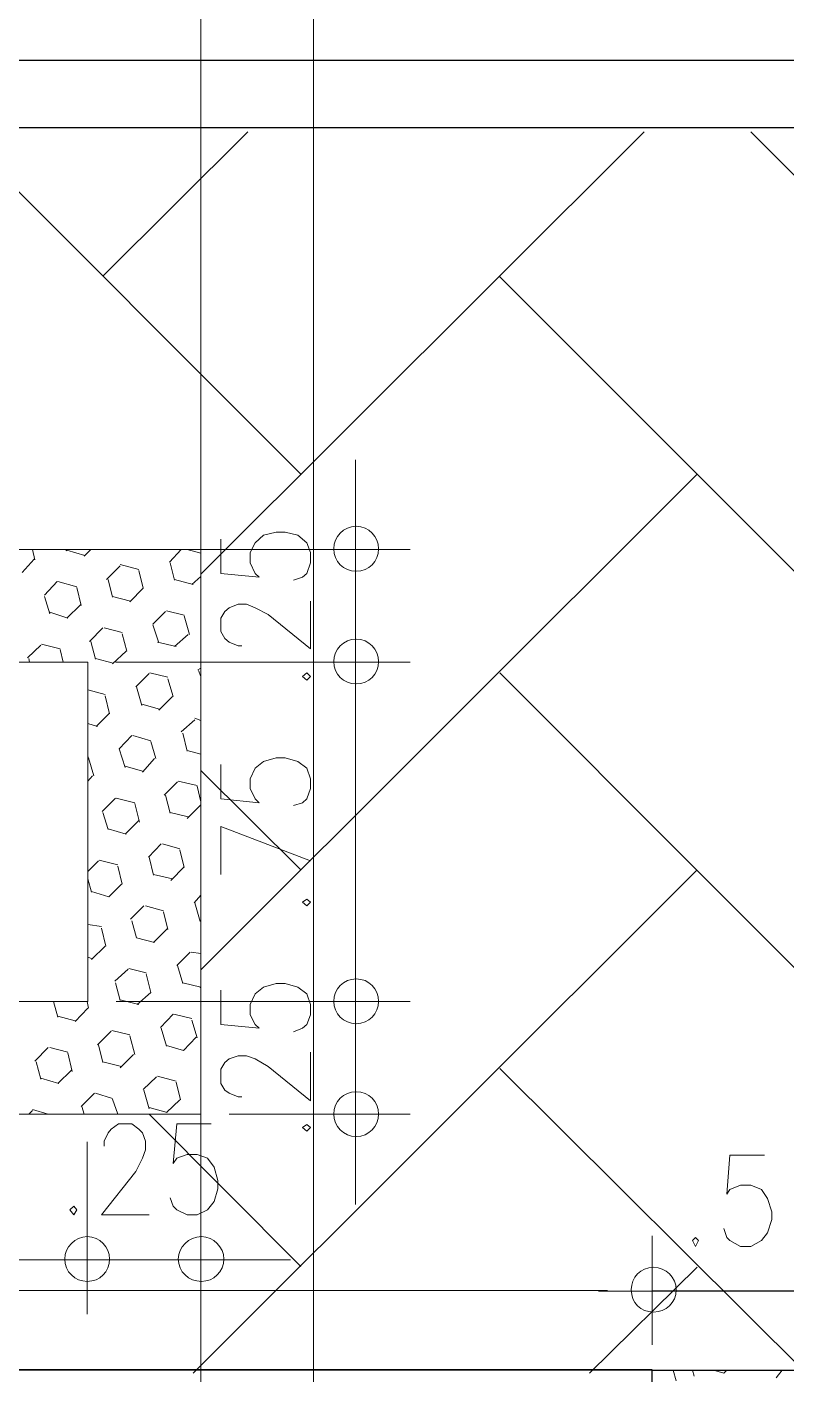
# Model space of a CAD drawing. Header units: millimetres. Extents: x 2928 to 3112, y 1220 to 1280.
# Drawn here: x 2981.638 to 2983.33, y 1264.542 to 1267.548 of the extents above; entities that cross this region are included whole.
import ezdxf

# ---------------------------------------------------------------- set-up
doc = ezdxf.new("R2010")
doc.units = ezdxf.units.MM

msp = doc.modelspace()

# ---------------------------------------------------------------- linework, layer by layer
at = {"color": 253, "linetype": 'Continuous', "lineweight": 5, "true_color": 0x9a9a9a}
for points in [[(2982.2769, 1263.3556), (2982.2769, 1270.22737), (2982.2769, 1270.22737)], [(2982.2769, 1263.3556), (2982.2769, 1270.22737), (2982.2769, 1270.22737)], [(2982.02523, 1263.10393), (2982.02523, 1269.35569), (2982.02523, 1269.35569)], [(2982.02523, 1266.44731), (2982.02523, 1267.98234), (2982.02523, 1267.98234)], [(2982.37024, 1266.48231), (2982.37024, 1266.58232), (2982.37024, 1266.58232)], [(2981.83523, 1266.38231), (2982.3819, 1266.38231), (2982.3819, 1266.38231)], [(2982.37024, 1266.38231), (2982.37024, 1266.13064), (2982.37024, 1266.13064)], [(2981.83523, 1266.13064), (2982.3819, 1266.13064), (2982.3819, 1266.13064)], [(2981.83523, 1266.13064), (2982.3819, 1266.13064), (2982.3819, 1266.13064)], [(2982.37024, 1266.03064), (2982.37024, 1265.92731), (2982.37024, 1265.92731)], [(2982.37024, 1266.03064), (2982.37024, 1265.47563), (2982.37024, 1265.47563)], [(2982.37024, 1265.47563), (2982.37024, 1265.57564), (2982.37024, 1265.57564)], [(2981.8369, 1265.37397), (2982.3819, 1265.37397), (2982.3819, 1265.37397)], [(2981.8369, 1265.37397), (2982.3819, 1265.37397), (2982.3819, 1265.37397)], [(2982.37024, 1265.37397), (2982.37024, 1265.1223), (2982.37024, 1265.1223)], [(2982.08857, 1265.1223), (2982.3819, 1265.1223), (2982.3819, 1265.1223)], [(2981.7719, 1265.06063), (2981.7719, 1264.78729), (2981.7719, 1264.78729)], [(2981.7719, 1265.06063), (2981.7719, 1264.78729), (2981.7719, 1264.78729)], [(2982.02523, 1265.06063), (2982.02523, 1264.78729), (2982.02523, 1264.78729)], [(2982.37024, 1265.02063), (2982.37024, 1264.92063), (2982.37024, 1264.92063)], [(2981.67023, 1264.79729), (2980.10854, 1264.79729), (2980.10854, 1264.79729)], [(2981.67023, 1264.79729), (2981.57023, 1264.79729), (2981.57023, 1264.79729)], [(2982.02523, 1264.79729), (2981.7719, 1264.79729), (2981.7719, 1264.79729)], [(2982.12523, 1264.79729), (2982.22523, 1264.79729), (2982.22523, 1264.79729)], [(2982.93191, 1264.72896), (2957.39321, 1264.72896), (2957.39321, 1264.72896)], [(2982.93191, 1264.72896), (2982.83191, 1264.72896), (2982.83191, 1264.72896)], [(2983.03191, 1264.61562), (2983.03191, 1264.74062), (2983.03191, 1264.74062)], [(2983.03191, 1264.61562), (2983.03191, 1264.74062), (2983.03191, 1264.74062)]]:
    msp.add_lwpolyline(points, dxfattribs=at)
at = {"color": 7, "linetype": 'Continuous', "lineweight": -2, "true_color": 0x000007}
for points in [[(2937.08126, 1265.3073), (2937.07792, 1267.474), (2938.98795, 1267.474), (2985.45528, 1267.474), (2985.45528, 1236.87356), (2938.98795, 1236.87356), (2937.08126, 1236.87356), (2937.08126, 1238.60692)], [(2937.23126, 1265.3073), (2937.23126, 1267.32399), (2938.98795, 1267.32399), (2985.30528, 1267.32399), (2985.30528, 1237.02356), (2938.98795, 1237.02356), (2937.22793, 1237.02356), (2937.22793, 1238.60692)], [(2983.53859, 1264.04728), (2983.03191, 1264.04728), (2983.03191, 1264.55062), (2983.53859, 1264.55062)]]:
    msp.add_lwpolyline(points, close=True, dxfattribs=at)
at = {"color": 252, "linetype": 'Continuous', "lineweight": 5, "true_color": 0x989898}
msp.add_lwpolyline([(2985.45195, 1267.474), (2985.45195, 1260.42056), (2985.30195, 1260.42056), (2985.30195, 1267.32399), (2979.40519, 1267.32399), (2979.40519, 1267.474)], close=True, dxfattribs=at)
at = {"color": 9, "linetype": 'Continuous', "lineweight": 13, "true_color": 0xbababa}
for points in [[(2982.24857, 1266.55065), (2981.48522, 1267.31399), (2981.48522, 1267.31399)], [(2981.8069, 1266.99232), (2982.13023, 1267.31399), (2982.13023, 1267.31399)], [(2982.02523, 1266.32731), (2983.01358, 1267.31399), (2983.01358, 1267.31399)], [(2981.65523, 1266.35898), (2981.65023, 1266.38231), (2981.65023, 1266.38231)], [(2981.72689, 1266.37898), (2981.72356, 1266.38231), (2981.72356, 1266.38231)], [(2981.76523, 1266.36731), (2981.78023, 1266.38231), (2981.78023, 1266.38231)], [(2981.95523, 1266.35398), (2981.9819, 1266.38231), (2981.9819, 1266.38231)], [(2982.02523, 1266.37398), (2981.99523, 1266.38231), (2981.99523, 1266.38231)], [(2981.62689, 1266.33065), (2981.65356, 1266.36065), (2981.65356, 1266.36065)], [(2981.7669, 1266.36898), (2981.72689, 1266.38065), (2981.72689, 1266.38065)], [(2981.9669, 1266.31398), (2981.9569, 1266.35231), (2981.9569, 1266.35231)], [(2981.81523, 1266.31565), (2981.84523, 1266.34565), (2981.84523, 1266.34565)], [(2981.8869, 1266.33731), (2981.84523, 1266.34898), (2981.84523, 1266.34898)], [(2981.8969, 1266.29565), (2981.8869, 1266.33565), (2981.8869, 1266.33565)], [(2982.00523, 1266.30398), (2982.02523, 1266.32231), (2982.02523, 1266.32231)], [(2981.67689, 1266.28065), (2981.70523, 1266.31065), (2981.70523, 1266.31065)], [(2981.74856, 1266.29898), (2981.70689, 1266.31065), (2981.70689, 1266.31065)], [(2981.75856, 1266.25731), (2981.74856, 1266.29731), (2981.74856, 1266.29731)], [(2981.82856, 1266.27565), (2981.81856, 1266.31565), (2981.81856, 1266.31565)], [(2981.8669, 1266.26565), (2981.8969, 1266.29565), (2981.8969, 1266.29565)], [(2982.00857, 1266.30398), (2981.9669, 1266.31565), (2981.9669, 1266.31565)], [(2981.68856, 1266.23898), (2981.67689, 1266.27731), (2981.67689, 1266.27731)], [(2981.86856, 1266.26731), (2981.82856, 1266.27731), (2981.82856, 1266.27731)], [(2981.72856, 1266.22898), (2981.68856, 1266.24231), (2981.68856, 1266.24231)], [(2981.72689, 1266.22898), (2981.75689, 1266.25898), (2981.75689, 1266.25898)], [(2981.91856, 1266.21564), (2981.9469, 1266.24398), (2981.9469, 1266.24398)], [(2981.98856, 1266.23564), (2981.94856, 1266.24564), (2981.94856, 1266.24564)], [(2982.00023, 1266.19231), (2981.98856, 1266.23398), (2981.98856, 1266.23398)], [(2981.7769, 1266.17731), (2981.8069, 1266.20731), (2981.8069, 1266.20731)], [(2981.85023, 1266.19731), (2981.81023, 1266.20731), (2981.81023, 1266.20731)], [(2981.9319, 1266.17398), (2981.91856, 1266.21398), (2981.91856, 1266.21398)], [(2981.79023, 1266.13731), (2981.78023, 1266.17731), (2981.78023, 1266.17731)], [(2981.86023, 1266.15564), (2981.85023, 1266.19398), (2981.85023, 1266.19398)], [(2981.97023, 1266.16564), (2981.92856, 1266.17564), (2981.92856, 1266.17564)], [(2981.9669, 1266.16564), (2981.9969, 1266.19231), (2981.9969, 1266.19231)], [(2981.63856, 1266.14064), (2981.66856, 1266.16898), (2981.66856, 1266.16898)], [(2981.71189, 1266.16064), (2981.67023, 1266.17064), (2981.67023, 1266.17064)], [(2981.71856, 1266.13064), (2981.71189, 1266.15898), (2981.71189, 1266.15898)], [(2981.82856, 1266.12731), (2981.85856, 1266.15564), (2981.85856, 1266.15564)], [(2981.64356, 1266.13064), (2981.64189, 1266.13898), (2981.64189, 1266.13898)], [(2981.83023, 1266.12898), (2981.79023, 1266.13898), (2981.79023, 1266.13898)], [(2982.01857, 1266.11398), (2982.02523, 1266.11731), (2982.02523, 1266.11731)], [(2982.02523, 1266.09898), (2982.02023, 1266.11231), (2982.02023, 1266.11231)], [(2981.88023, 1266.07564), (2981.91023, 1266.10564), (2981.91023, 1266.10564)], [(2981.9519, 1266.09731), (2981.9119, 1266.10731), (2981.9119, 1266.10731)], [(2981.96356, 1266.05398), (2981.9519, 1266.09398), (2981.9519, 1266.09398)], [(2981.8119, 1266.05898), (2981.77356, 1266.06898), (2981.77356, 1266.06898)], [(2981.8219, 1266.01564), (2981.8119, 1266.05564), (2981.8119, 1266.05564)], [(2981.89356, 1266.03398), (2981.8819, 1266.07564), (2981.8819, 1266.07564)], [(2981.9319, 1266.02397), (2981.9619, 1266.05398), (2981.9619, 1266.05398)], [(2981.93356, 1266.02564), (2981.89356, 1266.03731), (2981.89356, 1266.03731)], [(2981.79523, 1265.98731), (2981.77356, 1265.99397), (2981.77356, 1265.99397)], [(2981.7919, 1265.98731), (2981.8219, 1266.01731), (2981.8219, 1266.01731)], [(2981.9819, 1265.97564), (2982.0119, 1266.00231), (2982.0119, 1266.00231)], [(2982.02523, 1266.00064), (2982.0119, 1266.00564), (2982.0119, 1266.00564)], [(2981.84356, 1265.93731), (2981.8719, 1265.96731), (2981.8719, 1265.96731)], [(2981.91356, 1265.95564), (2981.87356, 1265.96731), (2981.87356, 1265.96731)], [(2981.99523, 1265.93231), (2981.98523, 1265.97231), (2981.98523, 1265.97231)], [(2981.8569, 1265.89564), (2981.84356, 1265.93731), (2981.84356, 1265.93731)], [(2981.92523, 1265.91564), (2981.91356, 1265.95397), (2981.91356, 1265.95397)], [(2982.02523, 1265.92564), (2981.99523, 1265.93397), (2981.99523, 1265.93397)], [(2981.77523, 1265.91897), (2981.77356, 1265.91897), (2981.77356, 1265.91897)], [(2981.7869, 1265.87731), (2981.77523, 1265.91731), (2981.77523, 1265.91731)], [(2981.89523, 1265.88564), (2981.9219, 1265.91564), (2981.9219, 1265.91564)], [(2981.77356, 1265.86564), (2981.78356, 1265.87731), (2981.78356, 1265.87731)], [(2981.89523, 1265.88731), (2981.8569, 1265.89897), (2981.8569, 1265.89897)], [(2982.24857, 1265.6673), (2982.02523, 1265.88897), (2982.02523, 1265.88897)], [(2981.94356, 1265.83397), (2981.97356, 1265.86397), (2981.97356, 1265.86397)], [(2982.0169, 1265.85564), (2981.97523, 1265.86564), (2981.97523, 1265.86564)], [(2982.02523, 1265.81897), (2982.0169, 1265.85397), (2982.0169, 1265.85397)], [(2981.80523, 1265.79731), (2981.83523, 1265.82731), (2981.83523, 1265.82731)], [(2981.87856, 1265.81731), (2981.8369, 1265.82731), (2981.8369, 1265.82731)], [(2981.88856, 1265.77397), (2981.87856, 1265.81564), (2981.87856, 1265.81564)], [(2981.9569, 1265.79397), (2981.9469, 1265.83397), (2981.9469, 1265.83397)], [(2981.99523, 1265.7823), (2982.02523, 1265.81231), (2982.02523, 1265.81231)], [(2981.81856, 1265.7573), (2981.8069, 1265.79564), (2981.8069, 1265.79564)], [(2981.9969, 1265.78564), (2981.9569, 1265.79564), (2981.9569, 1265.79564)], [(2981.85856, 1265.7473), (2981.81856, 1265.75897), (2981.81856, 1265.75897)], [(2981.8569, 1265.7473), (2981.8869, 1265.7773), (2981.8869, 1265.7773)], [(2981.90856, 1265.69564), (2981.9369, 1265.72564), (2981.9369, 1265.72564)], [(2981.97856, 1265.71397), (2981.94023, 1265.72564), (2981.94023, 1265.72564)], [(2981.92023, 1265.65564), (2981.91023, 1265.69564), (2981.91023, 1265.69564)], [(2981.98856, 1265.6723), (2981.97856, 1265.7123), (2981.97856, 1265.7123)], [(2981.77356, 1265.66397), (2981.7969, 1265.6873), (2981.7969, 1265.6873)], [(2981.84023, 1265.67897), (2981.79856, 1265.68897), (2981.79856, 1265.68897)], [(2981.85023, 1265.63564), (2981.84023, 1265.67564), (2981.84023, 1265.67564)], [(2981.95856, 1265.64397), (2981.98856, 1265.67397), (2981.98856, 1265.67397)], [(2981.7819, 1265.6173), (2981.77356, 1265.6473), (2981.77356, 1265.6473)], [(2981.82023, 1265.6073), (2981.84856, 1265.63564), (2981.84856, 1265.63564)], [(2981.9619, 1265.6473), (2981.92023, 1265.6573), (2981.92023, 1265.6573)], [(2981.82023, 1265.6073), (2981.7819, 1265.61897), (2981.7819, 1265.61897)], [(2982.01023, 1265.59397), (2982.02523, 1265.61064), (2982.02523, 1265.61064)], [(2981.86856, 1265.5573), (2981.89856, 1265.5873), (2981.89856, 1265.5873)], [(2981.9419, 1265.57564), (2981.9019, 1265.5873), (2981.9019, 1265.5873)], [(2981.9519, 1265.53397), (2981.9419, 1265.57397), (2981.9419, 1265.57397)], [(2982.02357, 1265.5523), (2982.0119, 1265.59397), (2982.0119, 1265.59397)], [(2981.80356, 1265.54063), (2981.77356, 1265.54563), (2981.77356, 1265.54563)], [(2981.8819, 1265.51563), (2981.8719, 1265.55397), (2981.8719, 1265.55397)], [(2982.02523, 1265.55397), (2982.02357, 1265.55397), (2982.02357, 1265.55397)], [(2981.81356, 1265.4973), (2981.80356, 1265.5373), (2981.80356, 1265.5373)], [(2981.9219, 1265.50563), (2981.8819, 1265.51563), (2981.8819, 1265.51563)], [(2981.92023, 1265.50563), (2981.95023, 1265.53563), (2981.95023, 1265.53563)], [(2981.7819, 1265.4673), (2981.8119, 1265.4973), (2981.8119, 1265.4973)], [(2981.9719, 1265.45397), (2982.0019, 1265.48397), (2982.0019, 1265.48397)], [(2982.02523, 1265.48063), (2982.00357, 1265.48397), (2982.00357, 1265.48397)], [(2981.78356, 1265.46897), (2981.77356, 1265.4723), (2981.77356, 1265.4723)], [(2981.98523, 1265.41397), (2981.97356, 1265.45397), (2981.97356, 1265.45397)], [(2981.83356, 1265.41897), (2981.86356, 1265.44563), (2981.86356, 1265.44563)], [(2981.90356, 1265.4373), (2981.86523, 1265.4473), (2981.86523, 1265.4473)], [(2981.91356, 1265.39397), (2981.90356, 1265.43563), (2981.90356, 1265.43563)], [(2981.84523, 1265.37563), (2981.83523, 1265.41563), (2981.83523, 1265.41563)], [(2981.88356, 1265.3673), (2981.91356, 1265.39397), (2981.91356, 1265.39397)], [(2982.02523, 1265.40563), (2981.98523, 1265.41563), (2981.98523, 1265.41563)], [(2982.02357, 1265.40397), (2982.02523, 1265.40563), (2982.02523, 1265.40563)], [(2981.70689, 1265.33897), (2981.69689, 1265.37397), (2981.69689, 1265.37397)], [(2981.77523, 1265.35897), (2981.7719, 1265.37397), (2981.7719, 1265.37397)], [(2981.8869, 1265.3673), (2981.84523, 1265.3773), (2981.84523, 1265.3773)], [(2981.74523, 1265.33063), (2981.70689, 1265.34063), (2981.70689, 1265.34063)], [(2981.74523, 1265.32896), (2981.77356, 1265.35897), (2981.77356, 1265.35897)], [(2981.93523, 1265.31563), (2981.96356, 1265.34563), (2981.96356, 1265.34563)], [(2982.00523, 1265.33563), (2981.96523, 1265.34563), (2981.96523, 1265.34563)], [(2982.0169, 1265.2923), (2982.00523, 1265.3323), (2982.00523, 1265.3323)], [(2981.79523, 1265.2773), (2981.82523, 1265.3073), (2981.82523, 1265.3073)], [(2981.8669, 1265.29896), (2981.8269, 1265.30896), (2981.8269, 1265.30896)], [(2981.94856, 1265.27396), (2981.9369, 1265.31396), (2981.9369, 1265.31396)], [(2981.65523, 1265.24063), (2981.68523, 1265.27063), (2981.68523, 1265.27063)], [(2981.72856, 1265.26063), (2981.68856, 1265.27063), (2981.68856, 1265.27063)], [(2981.8069, 1265.2373), (2981.7969, 1265.2773), (2981.7969, 1265.2773)], [(2981.87856, 1265.25563), (2981.8669, 1265.2973), (2981.8669, 1265.2973)], [(2981.9869, 1265.26396), (2981.94856, 1265.27563), (2981.94856, 1265.27563)], [(2981.9869, 1265.26396), (2982.01523, 1265.29396), (2982.01523, 1265.29396)], [(2981.73856, 1265.2173), (2981.72856, 1265.25896), (2981.72856, 1265.25896)], [(2981.84523, 1265.22563), (2981.87523, 1265.25563), (2981.87523, 1265.25563)], [(2981.66856, 1265.20063), (2981.65856, 1265.23896), (2981.65856, 1265.23896)], [(2981.70689, 1265.19063), (2981.73689, 1265.22063), (2981.73689, 1265.22063)], [(2981.84856, 1265.22896), (2981.8069, 1265.23896), (2981.8069, 1265.23896)], [(2981.70856, 1265.19063), (2981.66856, 1265.2023), (2981.66856, 1265.2023)], [(2981.8969, 1265.1773), (2981.9269, 1265.20563), (2981.9269, 1265.20563)], [(2981.97023, 1265.19563), (2981.92856, 1265.2073), (2981.92856, 1265.2073)], [(2981.98023, 1265.15396), (2981.97023, 1265.19396), (2981.97023, 1265.19396)], [(2981.75856, 1265.13896), (2981.78856, 1265.16896), (2981.78856, 1265.16896)], [(2981.82856, 1265.1573), (2981.79023, 1265.16896), (2981.79023, 1265.16896)], [(2981.84023, 1265.1223), (2981.82856, 1265.15563), (2981.82856, 1265.15563)], [(2981.91023, 1265.13396), (2981.89856, 1265.17563), (2981.89856, 1265.17563)], [(2981.94856, 1265.12563), (2981.97856, 1265.15396), (2981.97856, 1265.15396)], [(2981.64189, 1265.1223), (2981.65023, 1265.13063), (2981.65023, 1265.13063)], [(2981.68523, 1265.1223), (2981.65023, 1265.1323), (2981.65023, 1265.1323)], [(2981.76523, 1265.1223), (2981.76023, 1265.13896), (2981.76023, 1265.13896)], [(2981.95023, 1265.12563), (2981.91023, 1265.1373), (2981.91023, 1265.1373)], [(2982.24857, 1264.78229), (2981.91023, 1265.1223), (2981.91023, 1265.1223)]]:
    msp.add_lwpolyline(points, dxfattribs=at)
at = {"color": 9, "linetype": 'Continuous', "lineweight": 5, "true_color": 0xbababa}
for points in [[(2984.01526, 1266.55065), (2983.25192, 1267.31399), (2983.25192, 1267.31399)], [(2984.01526, 1265.6673), (2982.69191, 1266.99066), (2982.69191, 1266.99066)], [(2982.02523, 1265.44397), (2983.13191, 1266.55065), (2983.13191, 1266.55065)], [(2984.01526, 1264.78062), (2982.69191, 1266.10731), (2982.69191, 1266.10731)], [(2982.00857, 1264.54395), (2983.13191, 1265.6673), (2983.13191, 1265.6673)], [(2983.37525, 1264.54395), (2982.69191, 1265.22396), (2982.69191, 1265.22396)], [(2982.89191, 1264.54395), (2983.13191, 1264.78062), (2983.13191, 1264.78062)], [(2938.98795, 1264.55062), (2983.53859, 1264.55062), (2983.53859, 1238.80025)], [(2983.08525, 1264.52729), (2983.07858, 1264.55062), (2983.07858, 1264.55062)], [(2983.12525, 1264.53729), (2983.12191, 1264.55062), (2983.12191, 1264.55062)], [(2983.19192, 1264.54395), (2983.16858, 1264.55062), (2983.16858, 1264.55062)], [(2983.19192, 1264.54395), (2983.19858, 1264.55062), (2983.19858, 1264.55062)], [(2983.30858, 1264.53395), (2983.32192, 1264.55062), (2983.32192, 1264.55062)]]:
    msp.add_lwpolyline(points, dxfattribs=at)
at = {"color": 7, "linetype": 'Continuous', "lineweight": 20, "true_color": 0x000007}
for points in [[(2982.37024, 1266.50398), (2982.37024, 1266.26064), (2982.37024, 1266.26064)], [(2982.07023, 1266.40565), (2982.07023, 1266.32898), (2982.15523, 1266.32065), (2982.1469, 1266.32898), (2982.13523, 1266.35231), (2982.13523, 1266.37565), (2982.1469, 1266.39731), (2982.16523, 1266.41398), (2982.19357, 1266.42065), (2982.21357, 1266.42065), (2982.2419, 1266.41398), (2982.2619, 1266.39731), (2982.27024, 1266.37565), (2982.27024, 1266.35231), (2982.2619, 1266.32898), (2982.2519, 1266.32065), (2982.2319, 1266.31398)], [(2982.49191, 1266.38231), (2982.2519, 1266.38231), (2982.2519, 1266.38231)], [(2982.1169, 1266.16731), (2982.10857, 1266.16731), (2982.08857, 1266.17564), (2982.07857, 1266.18398), (2982.07023, 1266.19898), (2982.07023, 1266.22898), (2982.07857, 1266.24398), (2982.08857, 1266.25231), (2982.10857, 1266.26064), (2982.1269, 1266.26064), (2982.1469, 1266.25231), (2982.17523, 1266.23731), (2982.27024, 1266.16064), (2982.27024, 1266.26731)], [(2982.37024, 1266.00897), (2982.37024, 1266.25231), (2982.37024, 1266.25231)], [(2982.37024, 1266.00897), (2982.37024, 1266.25231), (2982.37024, 1266.25231)], [(2982.2519, 1266.13064), (2982.49191, 1266.13064), (2982.49191, 1266.13064)], [(2982.2519, 1266.13064), (2982.49191, 1266.13064), (2982.49191, 1266.13064)], [(2982.07023, 1265.90231), (2982.07023, 1265.82564), (2982.15523, 1265.81731), (2982.1469, 1265.82564), (2982.13523, 1265.84897), (2982.13523, 1265.87064), (2982.1469, 1265.89397), (2982.16523, 1265.90897), (2982.19357, 1265.91731), (2982.21357, 1265.91731), (2982.2419, 1265.90897), (2982.2619, 1265.89397), (2982.27024, 1265.87064), (2982.27024, 1265.84897), (2982.2619, 1265.82564), (2982.2519, 1265.81731), (2982.2319, 1265.81064)], [(2982.27024, 1265.6873), (2982.07023, 1265.76397), (2982.07023, 1265.6573)], [(2982.37024, 1265.49563), (2982.37024, 1265.25396), (2982.37024, 1265.25396)], [(2982.37024, 1265.49563), (2982.37024, 1265.25396), (2982.37024, 1265.25396)], [(2982.07023, 1265.39897), (2982.07023, 1265.3223), (2982.15523, 1265.31396), (2982.1469, 1265.3223), (2982.13523, 1265.34397), (2982.13523, 1265.3673), (2982.1469, 1265.39063), (2982.16523, 1265.40563), (2982.19357, 1265.41397), (2982.21357, 1265.41397), (2982.2419, 1265.40563), (2982.2619, 1265.39063), (2982.27024, 1265.3673), (2982.27024, 1265.34397), (2982.2619, 1265.3223), (2982.2519, 1265.31396), (2982.2319, 1265.30563)], [(2982.49191, 1265.37397), (2982.2519, 1265.37397), (2982.2519, 1265.37397)], [(2982.49191, 1265.37397), (2982.2519, 1265.37397), (2982.2519, 1265.37397)], [(2982.1169, 1265.16063), (2982.10857, 1265.16063), (2982.08857, 1265.16896), (2982.07857, 1265.17563), (2982.07023, 1265.19063), (2982.07023, 1265.2223), (2982.07857, 1265.2373), (2982.08857, 1265.24563), (2982.10857, 1265.2523), (2982.1269, 1265.2523), (2982.1469, 1265.24563), (2982.17523, 1265.22896), (2982.27024, 1265.1523), (2982.27024, 1265.26063)], [(2982.37024, 1265.00229), (2982.37024, 1265.24396), (2982.37024, 1265.24396)], [(2982.2519, 1265.1223), (2982.49191, 1265.1223), (2982.49191, 1265.1223)], [(2981.81023, 1265.05063), (2981.81023, 1265.06229), (2981.81856, 1265.08063), (2981.82523, 1265.08896), (2981.8419, 1265.10063), (2981.8719, 1265.10063), (2981.8869, 1265.08896), (2981.89523, 1265.08063), (2981.9019, 1265.06229), (2981.9019, 1265.04229), (2981.89523, 1265.02396), (2981.88023, 1264.99396), (2981.80356, 1264.89729), (2981.91023, 1264.89729)], [(2982.04857, 1265.10063), (2981.9719, 1265.10063), (2981.96356, 1265.01229), (2981.9719, 1265.02396), (2981.99523, 1265.03229), (2982.0169, 1265.03229), (2982.04023, 1265.02396), (2982.05523, 1265.00396), (2982.06357, 1264.97396), (2982.06357, 1264.95563), (2982.05523, 1264.92729), (2982.04023, 1264.90896), (2982.0169, 1264.89729), (2981.99523, 1264.89729), (2981.9719, 1264.90896), (2981.96356, 1264.91729), (2981.9569, 1264.93563)], [(2981.7719, 1264.91896), (2981.7719, 1264.67562), (2981.7719, 1264.67562)], [(2981.7719, 1264.91896), (2981.7719, 1264.67562), (2981.7719, 1264.67562)], [(2982.02523, 1264.67562), (2982.02523, 1264.91896), (2982.02523, 1264.91896)], [(2981.65023, 1264.79729), (2981.89356, 1264.79729), (2981.89356, 1264.79729)], [(2981.65023, 1264.79729), (2981.89356, 1264.79729), (2981.89356, 1264.79729)], [(2982.1469, 1264.79729), (2981.90356, 1264.79729), (2981.90356, 1264.79729)]]:
    msp.add_lwpolyline(points, dxfattribs=at)
at = {"color": 7, "linetype": 'Continuous', "lineweight": 5, "true_color": 0x000007}
for points in [[(2982.02523, 1266.38231), (2979.75687, 1266.38231), (2979.75687, 1265.1223), (2982.02523, 1265.1223)], [(2981.77356, 1266.13064), (2981.77356, 1265.37397), (2980.00854, 1265.37397), (2980.00854, 1266.13064)]]:
    msp.add_lwpolyline(points, close=True, dxfattribs=at)
at = {"color": 7, "linetype": 'Continuous', "lineweight": 20, "true_color": 0x000007}
for points in [[(2982.2519, 1266.09898), (2982.2619, 1266.09064), (2982.27024, 1266.09898), (2982.2619, 1266.10731)], [(2982.2519, 1265.59564), (2982.2619, 1265.5873), (2982.27024, 1265.59564), (2982.2619, 1265.6023)], [(2982.2519, 1265.09229), (2982.2619, 1265.08396), (2982.27024, 1265.09229), (2982.2619, 1265.09896)], [(2981.74189, 1264.91729), (2981.73356, 1264.90896), (2981.74189, 1264.89729), (2981.74856, 1264.90896)]]:
    msp.add_lwpolyline(points, close=True, dxfattribs=at)
at = {"color": 7, "linetype": 'Continuous', "lineweight": 9, "true_color": 0x000007}
for points in [[(2983.28192, 1265.03063), (2983.20525, 1265.03063), (2983.19858, 1264.94396), (2983.20525, 1264.95396), (2983.22858, 1264.96396), (2983.25192, 1264.96396), (2983.27525, 1264.95396), (2983.28858, 1264.93396), (2983.29858, 1264.90396), (2983.29858, 1264.88729), (2983.28858, 1264.85729), (2983.27525, 1264.84062), (2983.25192, 1264.82729), (2983.22858, 1264.82729), (2983.20525, 1264.84062), (2983.19858, 1264.84729), (2983.19192, 1264.86729)], [(2983.03191, 1264.85062), (2983.03191, 1264.60729), (2983.03191, 1264.60729)], [(2983.03191, 1264.85062), (2983.03191, 1264.60729), (2983.03191, 1264.60729)], [(2982.91191, 1264.72729), (2983.15525, 1264.72729), (2983.15525, 1264.72729)], [(2982.91191, 1264.72729), (2983.15525, 1264.72729), (2983.15525, 1264.72729)]]:
    msp.add_lwpolyline(points, dxfattribs=at)
msp.add_lwpolyline([(2983.12858, 1264.84729), (2983.12191, 1264.84062), (2983.12858, 1264.82729), (2983.13525, 1264.84062)], close=True, dxfattribs=at)
at = {"color": 253, "linetype": 'Continuous', "lineweight": -2, "true_color": 0x9a9a9a}
msp.add_lwpolyline([(2983.53859, 1264.72729), (2983.03191, 1264.72729), (2983.03191, 1264.72729)], dxfattribs=at)
at = {"color": 7, "linetype": 'Continuous', "lineweight": 5, "true_color": 0x000007}
msp.add_lwpolyline([(2983.03191, 1264.55229), (2957.29321, 1264.55229), (2957.29321, 1264.55229)], dxfattribs=at)
at = {"color": 9, "linetype": 'Continuous', "lineweight": 5, "true_color": 0xbababa}
msp.add_lwpolyline([(2983.16858, 1264.55062), (2983.16858, 1264.55062)], close=True, dxfattribs=at)
at = {"color": 7, "linetype": 'Continuous', "lineweight": 20, "true_color": 0x000007}
for points in [[(2982.3719, 1266.33398), (2982.40024, 1266.33398), (2982.4219, 1266.35565), (2982.4219, 1266.38398), (2982.4219, 1266.38398), (2982.4219, 1266.41065), (2982.40024, 1266.43398), (2982.3719, 1266.43398), (2982.3719, 1266.43398), (2982.34357, 1266.43398), (2982.3219, 1266.41065), (2982.3219, 1266.38398), (2982.3219, 1266.38398), (2982.3219, 1266.35565), (2982.34357, 1266.33398), (2982.3719, 1266.33398)], [(2982.3719, 1266.18231), (2982.34357, 1266.18231), (2982.3219, 1266.15898), (2982.3219, 1266.13231), (2982.3219, 1266.13231), (2982.3219, 1266.10398), (2982.34357, 1266.08231), (2982.3719, 1266.08231), (2982.3719, 1266.08231), (2982.40024, 1266.08231), (2982.4219, 1266.10398), (2982.4219, 1266.13231), (2982.4219, 1266.13231), (2982.4219, 1266.15898), (2982.40024, 1266.18231), (2982.3719, 1266.18231)], [(2982.3719, 1266.18231), (2982.34357, 1266.18231), (2982.3219, 1266.15898), (2982.3219, 1266.13231), (2982.3219, 1266.13231), (2982.3219, 1266.10398), (2982.34357, 1266.08231), (2982.3719, 1266.08231), (2982.3719, 1266.08231), (2982.40024, 1266.08231), (2982.4219, 1266.10398), (2982.4219, 1266.13231), (2982.4219, 1266.13231), (2982.4219, 1266.15898), (2982.40024, 1266.18231), (2982.3719, 1266.18231)], [(2982.3719, 1265.32396), (2982.40024, 1265.32396), (2982.4219, 1265.3473), (2982.4219, 1265.37397), (2982.4219, 1265.37397), (2982.4219, 1265.4023), (2982.40024, 1265.42397), (2982.3719, 1265.42397), (2982.3719, 1265.42397), (2982.34357, 1265.42397), (2982.3219, 1265.4023), (2982.3219, 1265.37397), (2982.3219, 1265.37397), (2982.3219, 1265.3473), (2982.34357, 1265.32396), (2982.3719, 1265.32396)], [(2982.3719, 1265.32396), (2982.40024, 1265.32396), (2982.4219, 1265.3473), (2982.4219, 1265.37397), (2982.4219, 1265.37397), (2982.4219, 1265.4023), (2982.40024, 1265.42397), (2982.3719, 1265.42397), (2982.3719, 1265.42397), (2982.34357, 1265.42397), (2982.3219, 1265.4023), (2982.3219, 1265.37397), (2982.3219, 1265.37397), (2982.3219, 1265.3473), (2982.34357, 1265.32396), (2982.3719, 1265.32396)], [(2982.3719, 1265.1723), (2982.34357, 1265.1723), (2982.3219, 1265.15063), (2982.3219, 1265.1223), (2982.3219, 1265.1223), (2982.3219, 1265.09563), (2982.34357, 1265.07229), (2982.3719, 1265.07229), (2982.3719, 1265.07229), (2982.40024, 1265.07229), (2982.4219, 1265.09563), (2982.4219, 1265.1223), (2982.4219, 1265.1223), (2982.4219, 1265.15063), (2982.40024, 1265.1723), (2982.3719, 1265.1723)], [(2981.8219, 1264.79896), (2981.8219, 1264.82562), (2981.80023, 1264.84896), (2981.7719, 1264.84896), (2981.7719, 1264.84896), (2981.74523, 1264.84896), (2981.72189, 1264.82562), (2981.72189, 1264.79896), (2981.72189, 1264.79896), (2981.72189, 1264.77062), (2981.74523, 1264.74896), (2981.7719, 1264.74896), (2981.7719, 1264.74896), (2981.80023, 1264.74896), (2981.8219, 1264.77062), (2981.8219, 1264.79896)], [(2981.8219, 1264.79896), (2981.8219, 1264.82562), (2981.80023, 1264.84896), (2981.7719, 1264.84896), (2981.7719, 1264.84896), (2981.74523, 1264.84896), (2981.72189, 1264.82562), (2981.72189, 1264.79896), (2981.72189, 1264.79896), (2981.72189, 1264.77062), (2981.74523, 1264.74896), (2981.7719, 1264.74896), (2981.7719, 1264.74896), (2981.80023, 1264.74896), (2981.8219, 1264.77062), (2981.8219, 1264.79896)], [(2981.97523, 1264.79896), (2981.97523, 1264.77062), (2981.99857, 1264.74896), (2982.0269, 1264.74896), (2982.0269, 1264.74896), (2982.05357, 1264.74896), (2982.0769, 1264.77062), (2982.0769, 1264.79896), (2982.0769, 1264.79896), (2982.0769, 1264.82562), (2982.05357, 1264.84896), (2982.0269, 1264.84896), (2982.0269, 1264.84896), (2981.99857, 1264.84896), (2981.97523, 1264.82562), (2981.97523, 1264.79896)]]:
    msp.add_open_spline(points, degree=3, knots=[0, 0, 0, 0, 0.0625, 0.0625, 0.0625, 0.0625, 0.125, 0.125, 0.125, 0.125, 0.1875, 0.1875, 0.1875, 0.1875, 1, 1, 1, 1], dxfattribs=at)
at = {"color": 7, "linetype": 'Continuous', "lineweight": 9, "true_color": 0x000007}
msp.add_open_spline([(2983.08525, 1264.73062), (2983.08525, 1264.75729), (2983.06191, 1264.78062), (2983.03525, 1264.78062), (2983.03525, 1264.78062), (2983.00525, 1264.78062), (2982.98525, 1264.75729), (2982.98525, 1264.73062), (2982.98525, 1264.73062), (2982.98525, 1264.70062), (2983.00525, 1264.68062), (2983.03525, 1264.68062), (2983.03525, 1264.68062), (2983.06191, 1264.68062), (2983.08525, 1264.70062), (2983.08525, 1264.73062)], degree=3, knots=[0, 0, 0, 0, 0.0625, 0.0625, 0.0625, 0.0625, 0.125, 0.125, 0.125, 0.125, 0.1875, 0.1875, 0.1875, 0.1875, 1, 1, 1, 1], dxfattribs=at)
msp.add_open_spline([(2983.08525, 1264.73062), (2983.08525, 1264.75729), (2983.06191, 1264.78062), (2983.03525, 1264.78062), (2983.03525, 1264.78062), (2983.00525, 1264.78062), (2982.98525, 1264.75729), (2982.98525, 1264.73062), (2982.98525, 1264.73062), (2982.98525, 1264.70062), (2983.00525, 1264.68062), (2983.03525, 1264.68062), (2983.03525, 1264.68062), (2983.06191, 1264.68062), (2983.08525, 1264.70062), (2983.08525, 1264.73062)], degree=3, knots=[0, 0, 0, 0, 0.0625, 0.0625, 0.0625, 0.0625, 0.125, 0.125, 0.125, 0.125, 0.1875, 0.1875, 0.1875, 0.1875, 1, 1, 1, 1], dxfattribs=at)

doc.saveas('drawing.dxf')
